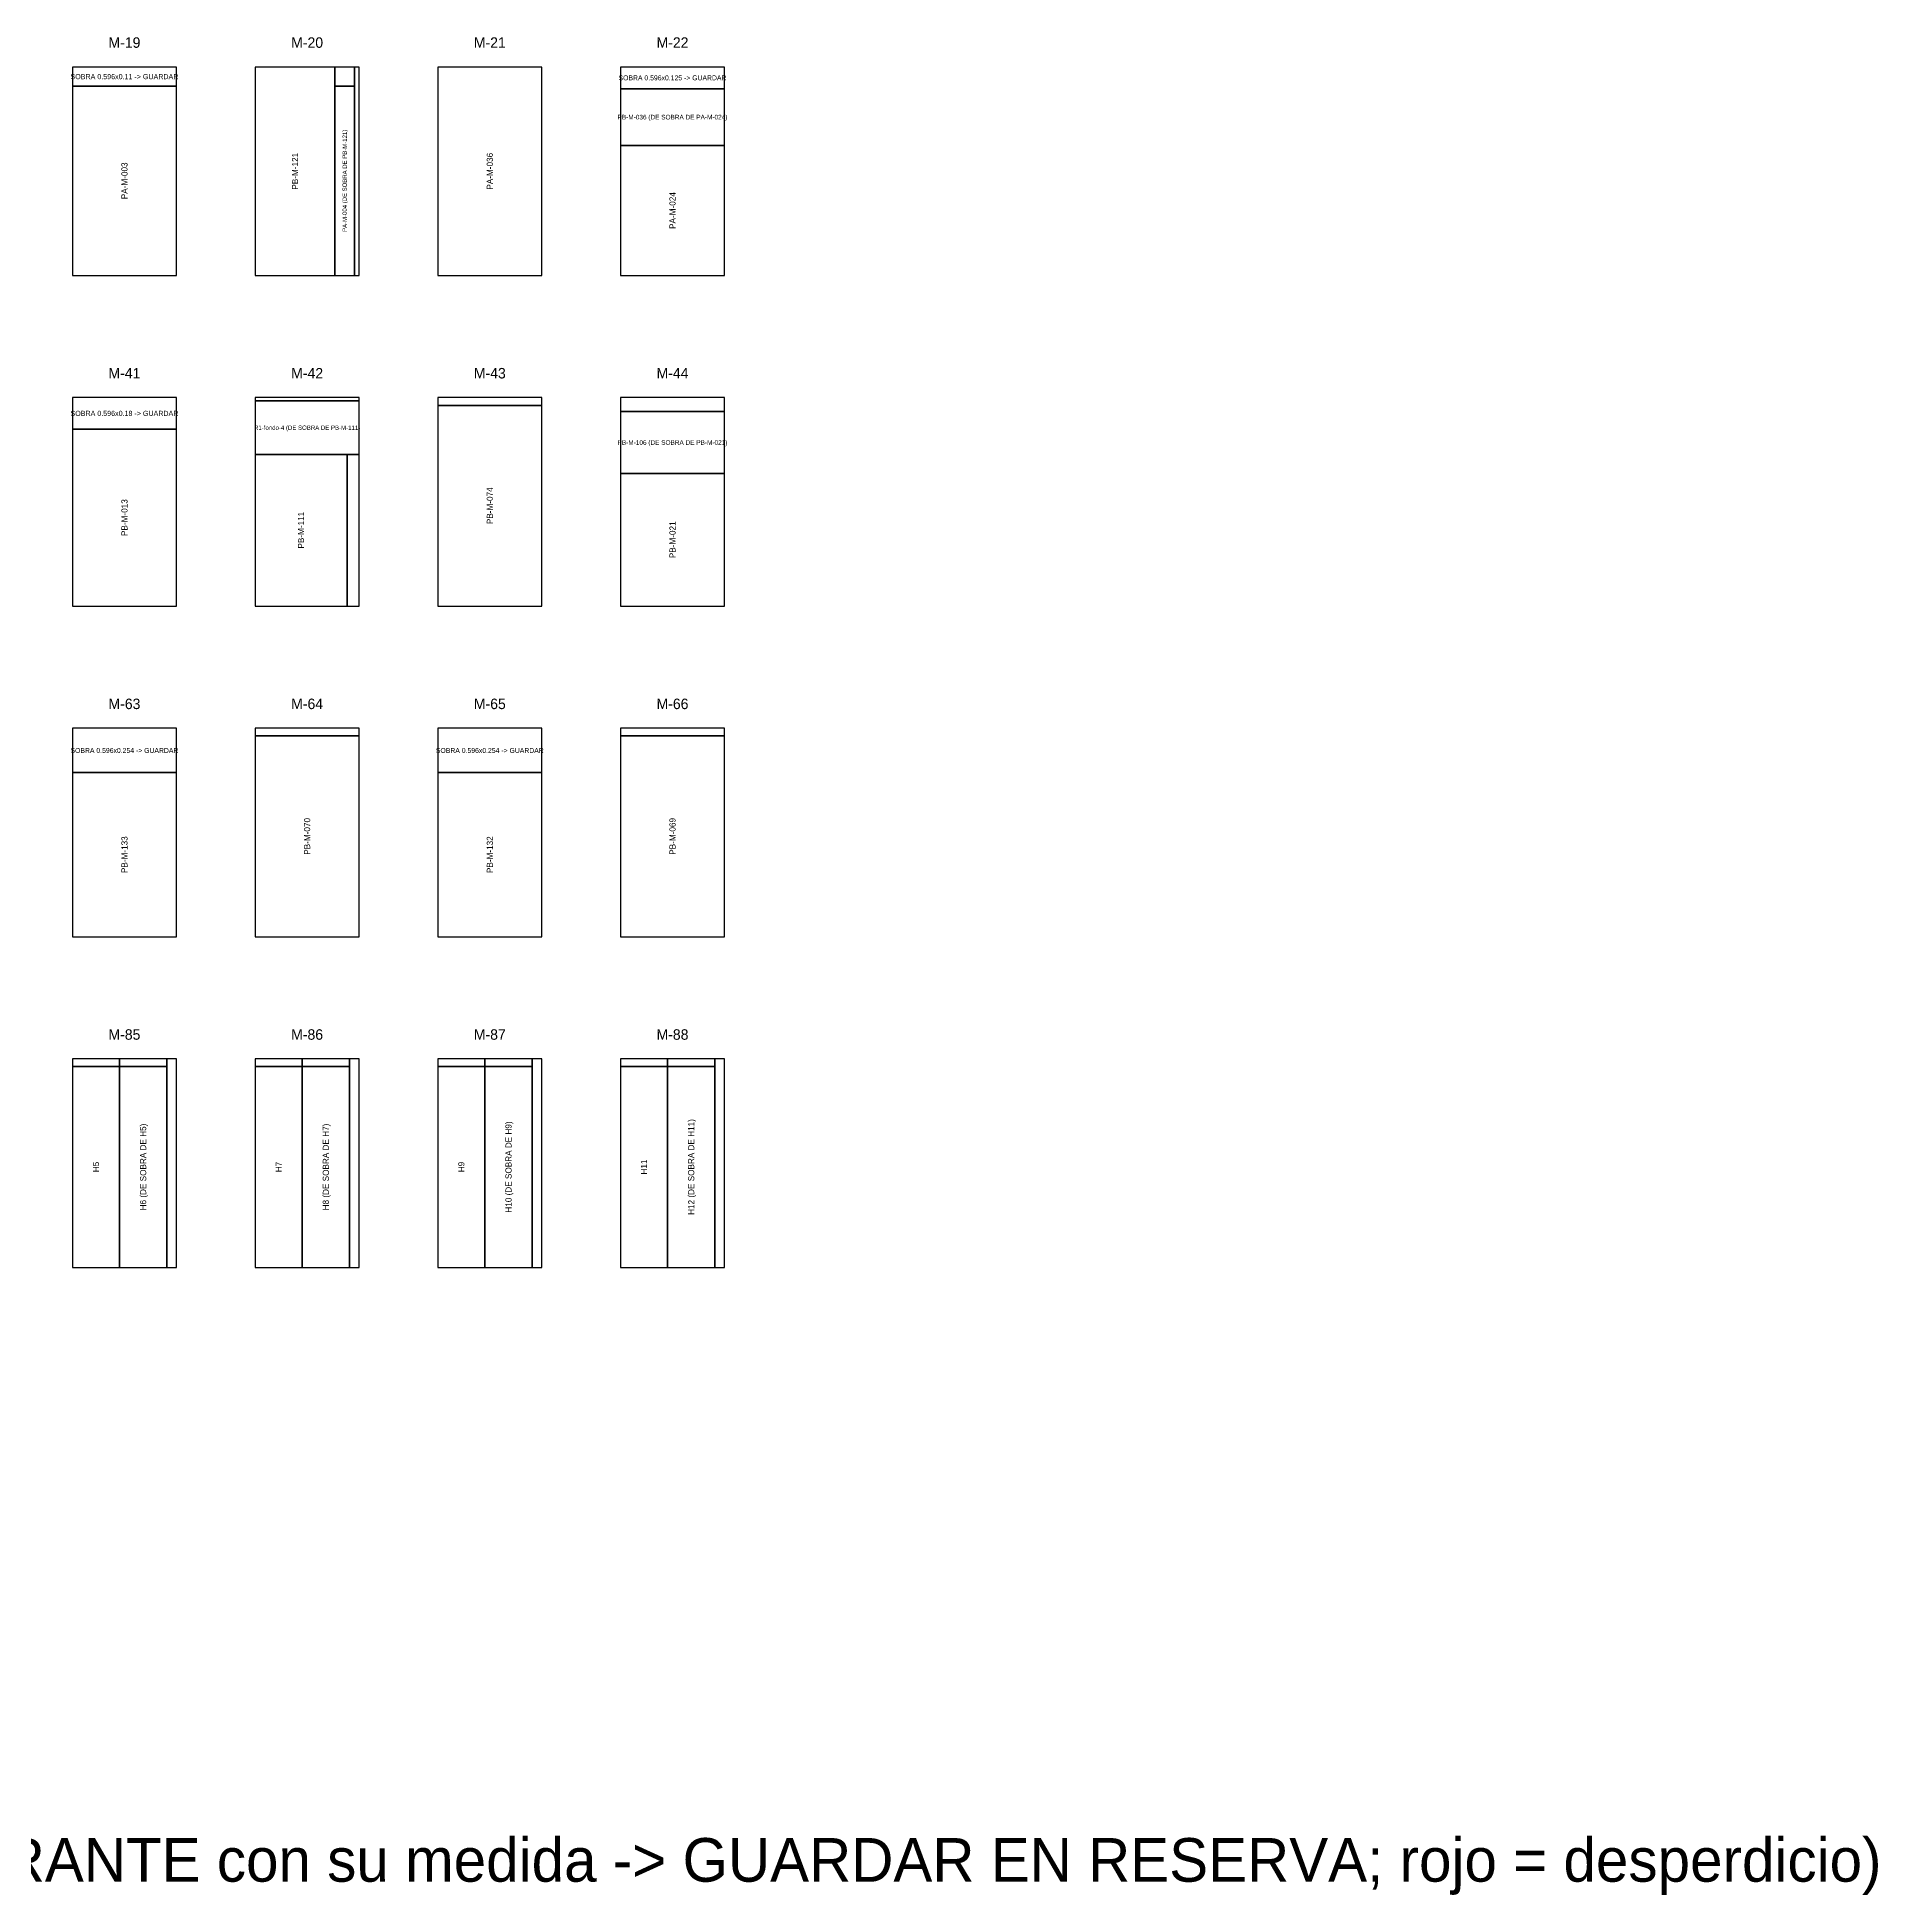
# Model space of a CAD drawing. Header units: metres. Extents: x 305.3 to 390.9, y -184.6 to -119.2.
# Drawn here: x 335.09 to 345.62, y -145.24 to -134.6 of the extents above; entities that cross this region are included whole.
import ezdxf
from ezdxf.enums import TextEntityAlignment as Align

# ---------------------------------------------------------------- set-up
doc = ezdxf.new("R2010")
doc.units = ezdxf.units.M
for name, color, linetype in [('PLAN-CORTE-DESPERDICIO', 1, 'Continuous'), ('PLAN-CORTE-PIEZAS-A-ABRIR', 7, 'Continuous'), ('PLAN-CORTE-RECORTES', 3, 'Continuous'), ('PLAN-CORTE-SOBRANTES', 2, 'Continuous'), ('PLAN-CORTE-TEXTOS', 5, 'Continuous')]:
    doc.layers.add(name, color=color, linetype=linetype)

msp = doc.modelspace()

# ---------------------------------------------------------------- linework, layer by layer
at = {"layer": 'PLAN-CORTE-DESPERDICIO'}
for points in [[(336.902, -135.968), (336.929, -135.968), (336.929, -134.774), (336.902, -134.774)], [(336.333, -136.687), (336.929, -136.687), (336.929, -136.668), (336.333, -136.668)], [(337.379, -136.712), (337.975, -136.712), (337.975, -136.668), (337.379, -136.668)], [(338.425, -136.748), (339.021, -136.748), (339.021, -136.668), (338.425, -136.668)], [(336.86, -137.862), (336.929, -137.862), (336.929, -136.993), (336.86, -136.993)], [(336.333, -138.606), (336.929, -138.606), (336.929, -138.562), (336.333, -138.562)], [(338.425, -138.606), (339.021, -138.606), (339.021, -138.562), (338.425, -138.562)], [(335.287, -140.5), (335.557, -140.5), (335.557, -140.456), (335.287, -140.456)], [(335.557, -140.5), (335.827, -140.5), (335.827, -140.456), (335.557, -140.456)], [(335.827, -141.65), (335.883, -141.65), (335.883, -140.456), (335.827, -140.456)], [(336.333, -140.5), (336.603, -140.5), (336.603, -140.456), (336.333, -140.456)], [(336.603, -140.5), (336.873, -140.5), (336.873, -140.456), (336.603, -140.456)], [(336.873, -141.65), (336.929, -141.65), (336.929, -140.456), (336.873, -140.456)], [(337.379, -140.5), (337.649, -140.5), (337.649, -140.456), (337.379, -140.456)], [(337.649, -140.5), (337.919, -140.5), (337.919, -140.456), (337.649, -140.456)], [(337.919, -141.65), (337.975, -141.65), (337.975, -140.456), (337.919, -140.456)], [(338.425, -140.5), (338.695, -140.5), (338.695, -140.456), (338.425, -140.456)], [(338.695, -140.5), (338.965, -140.5), (338.965, -140.456), (338.695, -140.456)], [(338.965, -141.65), (339.021, -141.65), (339.021, -140.456), (338.965, -140.456)]]:
    msp.add_lwpolyline(points, close=True, dxfattribs=at)
at = {"layer": 'PLAN-CORTE-PIEZAS-A-ABRIR'}
for points in [[(335.287, -135.968), (335.883, -135.968), (335.883, -134.774), (335.287, -134.774)], [(336.333, -135.968), (336.929, -135.968), (336.929, -134.774), (336.333, -134.774)], [(337.379, -135.968), (337.975, -135.968), (337.975, -134.774), (337.379, -134.774)], [(338.425, -135.968), (339.021, -135.968), (339.021, -134.774), (338.425, -134.774)], [(335.287, -137.862), (335.883, -137.862), (335.883, -136.668), (335.287, -136.668)], [(336.333, -137.862), (336.929, -137.862), (336.929, -136.668), (336.333, -136.668)], [(337.379, -137.862), (337.975, -137.862), (337.975, -136.668), (337.379, -136.668)], [(338.425, -137.862), (339.021, -137.862), (339.021, -136.668), (338.425, -136.668)], [(335.287, -139.756), (335.883, -139.756), (335.883, -138.562), (335.287, -138.562)], [(336.333, -139.756), (336.929, -139.756), (336.929, -138.562), (336.333, -138.562)], [(337.379, -139.756), (337.975, -139.756), (337.975, -138.562), (337.379, -138.562)], [(338.425, -139.756), (339.021, -139.756), (339.021, -138.562), (338.425, -138.562)], [(335.287, -141.65), (335.883, -141.65), (335.883, -140.456), (335.287, -140.456)], [(336.333, -141.65), (336.929, -141.65), (336.929, -140.456), (336.333, -140.456)], [(337.379, -141.65), (337.975, -141.65), (337.975, -140.456), (337.379, -140.456)], [(338.425, -141.65), (339.021, -141.65), (339.021, -140.456), (338.425, -140.456)]]:
    msp.add_lwpolyline(points, close=True, dxfattribs=at)
at = {"layer": 'PLAN-CORTE-RECORTES'}
for points in [[(336.333, -135.968), (336.79, -135.968), (336.79, -134.774), (336.333, -134.774)], [(337.379, -135.968), (337.975, -135.968), (337.975, -134.774), (337.379, -134.774)], [(335.287, -135.968), (335.883, -135.968), (335.883, -134.884), (335.287, -134.884)], [(336.79, -135.968), (336.902, -135.968), (336.902, -134.884), (336.79, -134.884)], [(338.425, -135.224), (339.021, -135.224), (339.021, -134.899), (338.425, -134.899)], [(338.425, -135.968), (339.021, -135.968), (339.021, -135.224), (338.425, -135.224)], [(336.333, -136.993), (336.929, -136.993), (336.929, -136.687), (336.333, -136.687)], [(337.379, -137.862), (337.975, -137.862), (337.975, -136.712), (337.379, -136.712)], [(338.425, -137.102), (339.021, -137.102), (339.021, -136.748), (338.425, -136.748)], [(335.287, -137.862), (335.883, -137.862), (335.883, -136.848), (335.287, -136.848)], [(336.333, -137.862), (336.86, -137.862), (336.86, -136.993), (336.333, -136.993)], [(338.425, -137.862), (339.021, -137.862), (339.021, -137.102), (338.425, -137.102)], [(336.333, -139.756), (336.929, -139.756), (336.929, -138.606), (336.333, -138.606)], [(338.425, -139.756), (339.021, -139.756), (339.021, -138.606), (338.425, -138.606)], [(335.287, -139.756), (335.883, -139.756), (335.883, -138.816), (335.287, -138.816)], [(337.379, -139.756), (337.975, -139.756), (337.975, -138.816), (337.379, -138.816)], [(335.287, -141.65), (335.557, -141.65), (335.557, -140.5), (335.287, -140.5)], [(335.557, -141.65), (335.827, -141.65), (335.827, -140.5), (335.557, -140.5)], [(336.333, -141.65), (336.603, -141.65), (336.603, -140.5), (336.333, -140.5)], [(336.603, -141.65), (336.873, -141.65), (336.873, -140.5), (336.603, -140.5)], [(337.379, -141.65), (337.649, -141.65), (337.649, -140.5), (337.379, -140.5)], [(337.649, -141.65), (337.919, -141.65), (337.919, -140.5), (337.649, -140.5)], [(338.425, -141.65), (338.695, -141.65), (338.695, -140.5), (338.425, -140.5)], [(338.695, -141.65), (338.965, -141.65), (338.965, -140.5), (338.695, -140.5)]]:
    msp.add_lwpolyline(points, close=True, dxfattribs=at)
at = {"layer": 'PLAN-CORTE-SOBRANTES'}
for points in [[(335.287, -134.884), (335.883, -134.884), (335.883, -134.774), (335.287, -134.774)], [(336.79, -134.884), (336.902, -134.884), (336.902, -134.774), (336.79, -134.774)], [(338.425, -134.899), (339.021, -134.899), (339.021, -134.774), (338.425, -134.774)], [(335.287, -136.848), (335.883, -136.848), (335.883, -136.668), (335.287, -136.668)], [(335.287, -138.816), (335.883, -138.816), (335.883, -138.562), (335.287, -138.562)], [(337.379, -138.816), (337.975, -138.816), (337.975, -138.562), (337.379, -138.562)]]:
    msp.add_lwpolyline(points, close=True, dxfattribs=at)

# ---------------------------------------------------------------- texts
at = {"layer": 'PLAN-CORTE-TEXTOS'}
for s, height, p in [('M-19', 0.06, (335.585, -134.634)), ('M-20', 0.06, (336.631, -134.634)), ('M-21', 0.06, (337.677, -134.634)), ('M-22', 0.06, (338.723, -134.634)), ('SOBRA 0.596x0.11 -> GUARDAR', 0.02943, (335.585, -134.829)), ('SOBRA 0.596x0.125 -> GUARDAR', 0.02838, (338.723, -134.836)), ('PB-M-036 (DE SOBRA DE PA-M-024)', 0.0267, (338.723, -135.061)), ('M-41', 0.06, (335.585, -136.528)), ('M-42', 0.06, (336.631, -136.528)), ('M-43', 0.06, (337.677, -136.528)), ('M-44', 0.06, (338.723, -136.528)), ('SOBRA 0.596x0.18 -> GUARDAR', 0.02943, (335.585, -136.758)), ('R1-fondo-4 (DE SOBRA DE PB-M-111)', 0.02508, (336.631, -136.84)), ('PB-M-106 (DE SOBRA DE PB-M-021)', 0.0267, (338.723, -136.925)), ('M-63', 0.06, (335.585, -138.422)), ('M-64', 0.06, (336.631, -138.422)), ('M-65', 0.06, (337.677, -138.422)), ('M-66', 0.06, (338.723, -138.422)), ('SOBRA 0.596x0.254 -> GUARDAR', 0.02838, (335.585, -138.689)), ('SOBRA 0.596x0.254 -> GUARDAR', 0.02838, (337.677, -138.689)), ('M-85', 0.06, (335.585, -140.316)), ('M-86', 0.06, (336.631, -140.316)), ('M-87', 0.06, (337.677, -140.316)), ('M-88', 0.06, (338.723, -140.316)), ('PLAN DE CORTE - ROYAL WALNUT  (68 piezas a abrir EN ORDEN: RW-01 = primer corte, PLANTA ALTA junto a la ESCALERA, y se avanza alejandose; al terminar P.A. sigue P.B.; amarillo = SOBRANTE con su medida -> GUARDAR EN RESERVA; rojo = desperdicio)', 0.25, (325.459, -145.044))]:
    msp.add_text(s, height=height, dxfattribs=at).set_placement(p, align=Align.MIDDLE_CENTER)
for s, height, p in [('PA-M-004 (DE SOBRA DE PB-M-121)', 0.02484, (336.846, -135.426)), ('PA-M-003', 0.035, (335.585, -135.426)), ('PB-M-121', 0.035, (336.562, -135.371)), ('PA-M-036', 0.035, (337.677, -135.371)), ('PA-M-024', 0.035, (338.723, -135.596)), ('PB-M-013', 0.035, (335.585, -137.355)), ('PB-M-074', 0.035, (337.677, -137.287)), ('PB-M-111', 0.035, (336.596, -137.427)), ('PB-M-021', 0.035, (338.723, -137.482)), ('PB-M-070', 0.035, (336.631, -139.181)), ('PB-M-069', 0.035, (338.723, -139.181)), ('PB-M-133', 0.035, (335.585, -139.286)), ('PB-M-132', 0.035, (337.677, -139.286)), ('H6 (DE SOBRA DE H5)', 0.035, (335.692, -141.075)), ('H8 (DE SOBRA DE H7)', 0.035, (336.738, -141.075)), ('H10 (DE SOBRA DE H9)', 0.035, (337.784, -141.075)), ('H12 (DE SOBRA DE H11)', 0.035, (338.83, -141.075)), ('H5', 0.035, (335.422, -141.075)), ('H7', 0.035, (336.468, -141.075)), ('H9', 0.035, (337.514, -141.075)), ('H11', 0.035, (338.56, -141.075))]:
    msp.add_text(s, height=height, rotation=90, dxfattribs=at).set_placement(p, align=Align.MIDDLE_CENTER)

doc.saveas('drawing.dxf')
